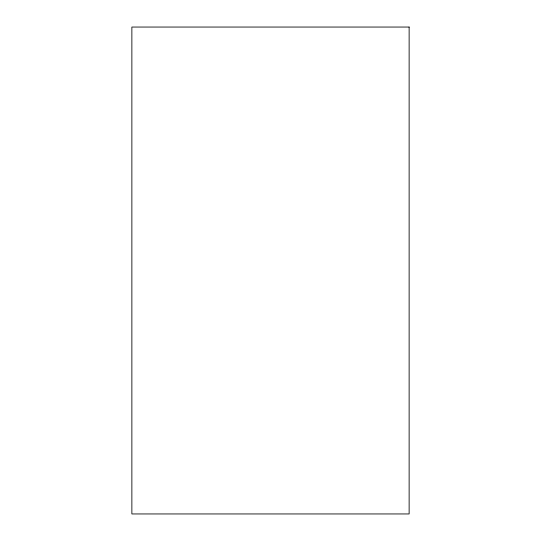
<?xml version="1.0" encoding="UTF-8"?>
<svg xmlns="http://www.w3.org/2000/svg" width="541" height="541" viewBox="0 0 541 541"><rect width="100%" height="100%" fill="white"/><g stroke="black" fill="none" stroke-linecap="round" stroke-linejoin="round"><path stroke-width="0.81" d="M409.131 27.05L131.869 27.05L131.869 513.95L409.131 513.95L409.131 27.05"/></g></svg>
